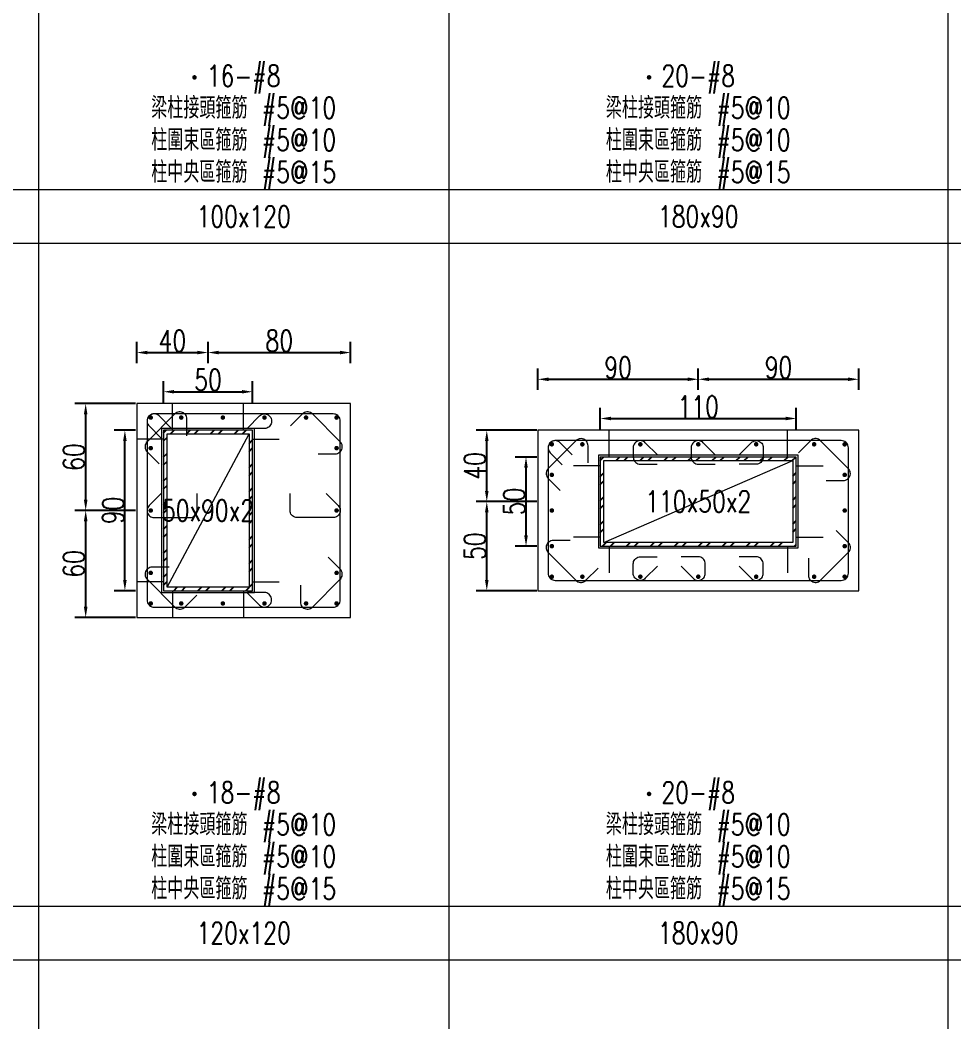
# Model space of a CAD drawing. Header units: millimetres. Extents: x 0 to 3905, y 0 to 8880.
# Drawn here: x 1440 to 1963, y 2779 to 3341 of the extents above; entities that cross this region are included whole.
import ezdxf
from ezdxf.enums import TextEntityAlignment as Align

# ---------------------------------------------------------------- set-up
doc = ezdxf.new("R2010")
doc.units = ezdxf.units.MM
doc.layers.get('DEFPOINTS').update_dxf_attribs({"color": 3})
for name, color, linetype in [('Hatch線', 6, 'Continuous'), ('主筋斷面', 2, 'Continuous'), ('文字-主筋根數', 7, 'Continuous'), ('文字-剪力筋 中央區', 7, 'Continuous'), ('文字-剪力筋-BC', 7, 'Continuous'), ('文字-剪力筋-圍束區', 7, 'Continuous'), ('文字-斷面尺寸', 7, 'Continuous'), ('文字-輔助字', 7, 'Continuous'), ('柱斷面線', 4, 'Continuous'), ('標註字', 4, 'Continuous'), ('箍筋線', 1, 'Continuous'), ('網格線', 7, 'Continuous'), ('鋼柱', 11, 'Continuous')]:
    doc.layers.add(name, color=color, linetype=linetype)
doc.styles.add('note', font='txt.shx', dxfattribs={"width": 0.75, "height": 12})
doc.styles.add('txt', font='txt.shx', dxfattribs={"height": 0.2, "bigfont": 'chineset.shx'})
doc.dimstyles.new('RCAD_DIM', dxfattribs={"dimtxt": 12, "dimasz": 6, "dimexe": 6, "dimexo": 0.625, "dimtad": 1, "dimdec": 0, "dimdsep": 46, "dimtxsty": 'note', "dimcen": 2.5, "dimclrd": 256, "dimclre": 256, "dimclrt": 256, "dimadec": 0, "dimazin": 0, "dimtfac": 1, "dimtmove": 0, "dimatfit": 3, "dimfxl": 0, "dimtolj": 1, "dimarcsym": 0})

# ---------------------------------------------------------------- blocks, each defined once
blk = doc.blocks.new('*D852')
at = {"layer": 'DEFPOINTS', "color": 0}
for p in [(1570, 3132.62), (1520, 3126), (1570, 3126)]:
    blk.add_point(p, dxfattribs=at)
at = {"layer": '標註字', "lineweight": -2}
for p, q in [((1520, 3126.62), (1520, 3138.62)), ((1570, 3126.62), (1570, 3138.62)), ((1526, 3132.62), (1564, 3132.62))]:
    blk.add_line(p, q, dxfattribs=at)
at = {"layer": '標註字'}
for points in [[(1526, 3133.62), (1526, 3131.62), (1520, 3132.62)], [(1564, 3131.62), (1564, 3133.62), (1570, 3132.62)]]:
    blk.add_solid(points, dxfattribs=at)
at = {"layer": '標註字', "insert": (1545, 3139.25), "char_height": 12, "attachment_point": 5, "style": 'note'}
blk.add_mtext('\\A1;50', dxfattribs=at)
blk = doc.blocks.new('*D853')
at = {"layer": 'DEFPOINTS', "color": 0}
for p in [(1498.38, 3111), (1505, 3111), (1505, 3021)]:
    blk.add_point(p, dxfattribs=at)
at = {"layer": '標註字', "lineweight": -2}
for p, q in [((1504.38, 3111), (1492.38, 3111)), ((1498.38, 3027), (1498.38, 3105)), ((1504.38, 3021), (1492.38, 3021))]:
    blk.add_line(p, q, dxfattribs=at)
at = {"layer": '標註字'}
for points in [[(1499.38, 3105), (1497.38, 3105), (1498.38, 3111)], [(1497.38, 3027), (1499.38, 3027), (1498.38, 3021)]]:
    blk.add_solid(points, dxfattribs=at)
at = {"layer": '標註字', "insert": (1491.75, 3066), "char_height": 12, "attachment_point": 5, "rotation": 90, "style": 'note'}
blk.add_mtext('\\A1;90', dxfattribs=at)
blk = doc.blocks.new('*D854')
at = {"layer": 'DEFPOINTS', "color": 0}
for p in [(1545, 3154.62), (1505, 3148), (1545, 3148)]:
    blk.add_point(p, dxfattribs=at)
at = {"layer": '標註字', "lineweight": -2}
for p, q in [((1505, 3148.62), (1505, 3160.62)), ((1545, 3148.62), (1545, 3160.62)), ((1511, 3154.62), (1539, 3154.62))]:
    blk.add_line(p, q, dxfattribs=at)
at = {"layer": '標註字'}
for points in [[(1511, 3155.62), (1511, 3153.62), (1505, 3154.62)], [(1539, 3153.62), (1539, 3155.62), (1545, 3154.62)]]:
    blk.add_solid(points, dxfattribs=at)
at = {"layer": '標註字', "insert": (1525, 3161.25), "char_height": 12, "attachment_point": 5, "style": 'note'}
blk.add_mtext('\\A1;40', dxfattribs=at)
blk = doc.blocks.new('*D855')
at = {"layer": 'DEFPOINTS', "color": 0}
for p in [(1625, 3154.62), (1545, 3148), (1625, 3148)]:
    blk.add_point(p, dxfattribs=at)
at = {"layer": '標註字', "lineweight": -2}
for p, q in [((1545, 3148.62), (1545, 3160.62)), ((1625, 3148.62), (1625, 3160.62)), ((1551, 3154.62), (1619, 3154.62))]:
    blk.add_line(p, q, dxfattribs=at)
at = {"layer": '標註字'}
for points in [[(1551, 3155.62), (1551, 3153.62), (1545, 3154.62)], [(1619, 3153.62), (1619, 3155.62), (1625, 3154.62)]]:
    blk.add_solid(points, dxfattribs=at)
at = {"layer": '標註字', "insert": (1585, 3161.25), "char_height": 12, "attachment_point": 5, "style": 'note'}
blk.add_mtext('\\A1;80', dxfattribs=at)
blk = doc.blocks.new('*D856')
at = {"layer": 'DEFPOINTS', "color": 0}
for p in [(1476.38, 3066), (1505, 3066), (1505, 3006)]:
    blk.add_point(p, dxfattribs=at)
at = {"layer": '標註字', "lineweight": -2}
for p, q in [((1504.38, 3066), (1470.38, 3066)), ((1476.38, 3012), (1476.38, 3060)), ((1504.38, 3006), (1470.38, 3006))]:
    blk.add_line(p, q, dxfattribs=at)
at = {"layer": '標註字'}
for points in [[(1477.38, 3060), (1475.38, 3060), (1476.38, 3066)], [(1475.38, 3012), (1477.38, 3012), (1476.38, 3006)]]:
    blk.add_solid(points, dxfattribs=at)
at = {"layer": '標註字', "insert": (1469.75, 3036), "char_height": 12, "attachment_point": 5, "rotation": 90, "style": 'note'}
blk.add_mtext('\\A1;60', dxfattribs=at)
blk = doc.blocks.new('*D857')
at = {"layer": 'DEFPOINTS', "color": 0}
for p in [(1476.38, 3126), (1505, 3126), (1505, 3066)]:
    blk.add_point(p, dxfattribs=at)
at = {"layer": '標註字', "lineweight": -2}
for p, q in [((1504.38, 3126), (1470.38, 3126)), ((1476.38, 3072), (1476.38, 3120)), ((1504.38, 3066), (1470.38, 3066))]:
    blk.add_line(p, q, dxfattribs=at)
at = {"layer": '標註字'}
for points in [[(1477.38, 3120), (1475.38, 3120), (1476.38, 3126)], [(1475.38, 3072), (1477.38, 3072), (1476.38, 3066)]]:
    blk.add_solid(points, dxfattribs=at)
at = {"layer": '標註字', "insert": (1469.75, 3096), "char_height": 12, "attachment_point": 5, "rotation": 90, "style": 'note'}
blk.add_mtext('\\A1;60', dxfattribs=at)
blk = doc.blocks.new('Circle_Filled')
at = {"const_width": 0.5}
blk.add_lwpolyline([(-0.25, 0, 1), (0.25, 0, 1)], format="xyb", close=True, dxfattribs=at)
blk = doc.blocks.new('*D984')
at = {"layer": 'DEFPOINTS', "color": 0}
for p in [(1875, 3117.62), (1765, 3111), (1875, 3111)]:
    blk.add_point(p, dxfattribs=at)
at = {"layer": '標註字', "lineweight": -2}
for p, q in [((1765, 3111.62), (1765, 3123.62)), ((1875, 3111.62), (1875, 3123.62)), ((1771, 3117.62), (1869, 3117.62))]:
    blk.add_line(p, q, dxfattribs=at)
at = {"layer": '標註字'}
for points in [[(1771, 3118.62), (1771, 3116.62), (1765, 3117.62)], [(1869, 3116.62), (1869, 3118.62), (1875, 3117.62)]]:
    blk.add_solid(points, dxfattribs=at)
at = {"layer": '標註字', "insert": (1820, 3124.25), "char_height": 12, "attachment_point": 5, "style": 'note'}
blk.add_mtext('\\A1;110', dxfattribs=at)
blk = doc.blocks.new('*D985')
at = {"layer": 'DEFPOINTS', "color": 0}
for p in [(1723.38, 3096), (1730, 3096), (1730, 3046)]:
    blk.add_point(p, dxfattribs=at)
at = {"layer": '標註字', "lineweight": -2}
for p, q in [((1729.38, 3096), (1717.38, 3096)), ((1723.38, 3052), (1723.38, 3090)), ((1729.38, 3046), (1717.38, 3046))]:
    blk.add_line(p, q, dxfattribs=at)
at = {"layer": '標註字'}
for points in [[(1724.38, 3090), (1722.38, 3090), (1723.38, 3096)], [(1722.38, 3052), (1724.38, 3052), (1723.38, 3046)]]:
    blk.add_solid(points, dxfattribs=at)
at = {"layer": '標註字', "insert": (1716.75, 3071), "char_height": 12, "attachment_point": 5, "rotation": 90, "style": 'note'}
blk.add_mtext('\\A1;50', dxfattribs=at)
blk = doc.blocks.new('*D986')
at = {"layer": 'DEFPOINTS', "color": 0}
for p in [(1820, 3139.62), (1730, 3133), (1820, 3133)]:
    blk.add_point(p, dxfattribs=at)
at = {"layer": '標註字', "lineweight": -2}
for p, q in [((1730, 3133.62), (1730, 3145.62)), ((1820, 3133.62), (1820, 3145.62)), ((1736, 3139.62), (1814, 3139.62))]:
    blk.add_line(p, q, dxfattribs=at)
at = {"layer": '標註字'}
for points in [[(1736, 3140.62), (1736, 3138.62), (1730, 3139.62)], [(1814, 3138.62), (1814, 3140.62), (1820, 3139.62)]]:
    blk.add_solid(points, dxfattribs=at)
at = {"layer": '標註字', "insert": (1775, 3146.25), "char_height": 12, "attachment_point": 5, "style": 'note'}
blk.add_mtext('\\A1;90', dxfattribs=at)
blk = doc.blocks.new('*D987')
at = {"layer": 'DEFPOINTS', "color": 0}
for p in [(1910, 3139.62), (1820, 3133), (1910, 3133)]:
    blk.add_point(p, dxfattribs=at)
at = {"layer": '標註字', "lineweight": -2}
for p, q in [((1820, 3133.62), (1820, 3145.62)), ((1910, 3133.62), (1910, 3145.62)), ((1826, 3139.62), (1904, 3139.62))]:
    blk.add_line(p, q, dxfattribs=at)
at = {"layer": '標註字'}
for points in [[(1826, 3140.62), (1826, 3138.62), (1820, 3139.62)], [(1904, 3138.62), (1904, 3140.62), (1910, 3139.62)]]:
    blk.add_solid(points, dxfattribs=at)
at = {"layer": '標註字', "insert": (1865, 3146.25), "char_height": 12, "attachment_point": 5, "style": 'note'}
blk.add_mtext('\\A1;90', dxfattribs=at)
blk = doc.blocks.new('*D988')
at = {"layer": 'DEFPOINTS', "color": 0}
for p in [(1701.38, 3071), (1730, 3071), (1730, 3021)]:
    blk.add_point(p, dxfattribs=at)
at = {"layer": '標註字', "lineweight": -2}
for p, q in [((1729.38, 3071), (1695.38, 3071)), ((1701.38, 3027), (1701.38, 3065)), ((1729.38, 3021), (1695.38, 3021))]:
    blk.add_line(p, q, dxfattribs=at)
at = {"layer": '標註字'}
for points in [[(1702.38, 3065), (1700.38, 3065), (1701.38, 3071)], [(1700.38, 3027), (1702.38, 3027), (1701.38, 3021)]]:
    blk.add_solid(points, dxfattribs=at)
at = {"layer": '標註字', "insert": (1694.75, 3046), "char_height": 12, "attachment_point": 5, "rotation": 90, "style": 'note'}
blk.add_mtext('\\A1;50', dxfattribs=at)
blk = doc.blocks.new('*D989')
at = {"layer": 'DEFPOINTS', "color": 0}
for p in [(1701.38, 3111), (1730, 3111), (1730, 3071)]:
    blk.add_point(p, dxfattribs=at)
at = {"layer": '標註字', "lineweight": -2}
for p, q in [((1729.38, 3111), (1695.38, 3111)), ((1701.38, 3077), (1701.38, 3105)), ((1729.38, 3071), (1695.38, 3071))]:
    blk.add_line(p, q, dxfattribs=at)
at = {"layer": '標註字'}
for points in [[(1702.38, 3105), (1700.38, 3105), (1701.38, 3111)], [(1700.38, 3077), (1702.38, 3077), (1701.38, 3071)]]:
    blk.add_solid(points, dxfattribs=at)
at = {"layer": '標註字', "insert": (1694.75, 3091), "char_height": 12, "attachment_point": 5, "rotation": 90, "style": 'note'}
blk.add_mtext('\\A1;40', dxfattribs=at)

msp = doc.modelspace()

# ---------------------------------------------------------------- hatches: boundary and pattern name
at = {"layer": 'Hatch線'}
h = msp.add_hatch(dxfattribs=at)
h.set_pattern_fill('ANSI32', color=256, style=0)
h.paths.add_polyline_path([(1520, 3021), (1570, 3021), (1570, 3111), (1520, 3111)], flags=17)
h.paths.add_polyline_path([(1522, 3023), (1522, 3109), (1568, 3109), (1568, 3023)])
h = msp.add_hatch(dxfattribs=at)
h.set_pattern_fill('ANSI32', color=256, style=0)
h.paths.add_polyline_path([(1765, 3046), (1875, 3046), (1875, 3096), (1765, 3096)], flags=17)
h.paths.add_polyline_path([(1767, 3048), (1767, 3094), (1873, 3094), (1873, 3048)])

# ---------------------------------------------------------------- linework, layer by layer
at = {"layer": 'DEFPOINTS', "lineweight": 5}
for points in [[(1525, 3111), (1525, 3126)], [(1565, 3111), (1565, 3126)], [(1520, 3020), (1571, 3020), (1571, 3112), (1519, 3112), (1519, 3020), (1520, 3020)], [(1522, 3023), (1568, 3109)], [(1770, 3096), (1770, 3111)], [(1870, 3096), (1870, 3111)], [(1520, 3106), (1505, 3106)], [(1570, 3106), (1585, 3106)], [(1765, 3045), (1876, 3045), (1876, 3097), (1764, 3097), (1764, 3045), (1765, 3045)], [(1767, 3048), (1873, 3094)], [(1765, 3091), (1750, 3091)], [(1875, 3091), (1890, 3091)], [(1765, 3051), (1750, 3051)], [(1875, 3051), (1890, 3051)], [(1770, 3046), (1770, 3031)], [(1870, 3046), (1870, 3031)], [(1520, 3026), (1505, 3026)], [(1570, 3026), (1585, 3026)], [(1525, 3021), (1525, 3006)], [(1565, 3021), (1565, 3006)]]:
    msp.add_lwpolyline(points, dxfattribs=at)
at = {"layer": '柱斷面線', "lineweight": 5}
for points in [[(1505, 3006), (1625, 3006), (1625, 3126), (1505, 3126), (1505, 3006)], [(1730, 3021), (1910, 3021), (1910, 3111), (1730, 3111), (1730, 3021)]]:
    msp.add_lwpolyline(points, dxfattribs=at)
at = {"layer": '箍筋線', "lineweight": 5}
for points in [[(1533.19, 3107.81), (1533.19, 3117.35), (1533.13, 3118.02), (1532.96, 3118.66), (1532.69, 3119.27), (1532.32, 3119.83), (1531.86, 3120.32), (1531.33, 3120.72), (1530.73, 3121.02), (1530.1, 3121.23), (1529.43, 3121.32), (1528.77, 3121.3), (1528.11, 3121.17), (1527.49, 3120.93), (1526.91, 3120.59), (1526.4, 3120.16), (1510.84, 3104.6), (1510.39, 3104.07), (1510.05, 3103.47), (1509.81, 3102.82), (1509.69, 3102.13), (1509.69, 3101.44), (1509.81, 3100.76), (1510.05, 3100.11), (1510.39, 3099.51), (1510.84, 3098.98), (1517.58, 3092.23)], [(1524.33, 3112.29), (1517.58, 3119.04), (1517.07, 3119.47), (1516.49, 3119.81), (1515.87, 3120.05), (1515.22, 3120.18), (1514.55, 3120.2), (1513.89, 3120.11), (1513.25, 3119.9), (1512.66, 3119.6), (1512.12, 3119.19), (1511.66, 3118.71), (1511.29, 3118.15), (1511.02, 3117.54), (1510.85, 3116.9), (1510.79, 3116.23), (1510.79, 3015.77), (1510.86, 3015.08), (1511.03, 3014.41), (1511.33, 3013.78), (1511.72, 3013.21), (1512.21, 3012.72), (1512.78, 3012.33), (1513.41, 3012.03), (1514.08, 3011.86), (1514.77, 3011.79), (1615.23, 3011.79), (1615.92, 3011.86), (1616.59, 3012.03), (1617.22, 3012.33), (1617.79, 3012.72), (1618.28, 3013.21), (1618.67, 3013.78), (1618.97, 3014.41), (1619.14, 3015.08), (1619.21, 3015.77), (1619.21, 3116.23), (1619.14, 3116.92), (1618.97, 3117.59), (1618.67, 3118.22), (1618.28, 3118.79), (1617.79, 3119.28), (1617.22, 3119.67), (1616.59, 3119.97), (1615.92, 3120.14), (1615.23, 3120.21), (1514.77, 3120.21), (1514.1, 3120.15), (1513.46, 3119.98), (1512.85, 3119.71), (1512.29, 3119.34), (1511.81, 3118.88), (1511.4, 3118.34), (1511.1, 3117.75), (1510.89, 3117.11), (1510.8, 3116.45), (1510.82, 3115.78), (1510.95, 3115.13), (1511.19, 3114.51), (1511.53, 3113.93), (1511.96, 3113.42), (1518.71, 3106.67)], [(1567.11, 3112.29), (1573.86, 3119.04), (1574.37, 3119.47), (1574.94, 3119.81), (1575.57, 3120.05), (1576.22, 3120.18), (1576.89, 3120.2), (1577.55, 3120.11), (1578.19, 3119.9), (1578.78, 3119.6), (1579.32, 3119.19), (1579.77, 3118.71), (1580.15, 3118.15), (1580.42, 3117.54), (1580.59, 3116.9), (1580.64, 3116.23), (1580.64, 3115.97), (1580.58, 3115.28), (1580.4, 3114.62), (1580.11, 3113.99), (1579.71, 3113.42), (1579.22, 3112.93), (1578.65, 3112.53), (1578.03, 3112.24), (1577.36, 3112.06), (1576.67, 3112), (1567.13, 3112)], [(1606.81, 3097.81), (1616.35, 3097.81), (1617.02, 3097.87), (1617.66, 3098.04), (1618.27, 3098.31), (1618.83, 3098.68), (1619.32, 3099.14), (1619.72, 3099.67), (1620.02, 3100.27), (1620.23, 3100.9), (1620.32, 3101.57), (1620.3, 3102.23), (1620.17, 3102.89), (1619.93, 3103.51), (1619.59, 3104.09), (1619.16, 3104.6), (1603.6, 3120.16), (1603.07, 3120.61), (1602.47, 3120.95), (1601.82, 3121.19), (1601.13, 3121.31), (1600.44, 3121.31), (1599.76, 3121.19), (1599.11, 3120.95), (1598.51, 3120.61), (1597.98, 3120.16), (1591.23, 3113.42)], [(1758.19, 3092.81), (1758.19, 3102.35), (1758.13, 3103.02), (1757.96, 3103.66), (1757.69, 3104.27), (1757.32, 3104.83), (1756.86, 3105.32), (1756.33, 3105.72), (1755.73, 3106.02), (1755.1, 3106.23), (1754.43, 3106.32), (1753.77, 3106.3), (1753.11, 3106.17), (1752.49, 3105.93), (1751.91, 3105.59), (1751.4, 3105.16), (1735.84, 3089.6), (1735.39, 3089.07), (1735.05, 3088.47), (1734.81, 3087.82), (1734.69, 3087.13), (1734.69, 3086.44), (1734.81, 3085.76), (1735.05, 3085.11), (1735.39, 3084.51), (1735.84, 3083.98), (1742.58, 3077.23)], [(1749.33, 3097.29), (1742.58, 3104.04), (1742.07, 3104.47), (1741.49, 3104.81), (1740.87, 3105.05), (1740.22, 3105.18), (1739.55, 3105.2), (1738.89, 3105.11), (1738.25, 3104.9), (1737.66, 3104.6), (1737.12, 3104.19), (1736.66, 3103.71), (1736.29, 3103.15), (1736.02, 3102.54), (1735.85, 3101.9), (1735.79, 3101.23), (1735.79, 3030.77), (1735.86, 3030.08), (1736.03, 3029.41), (1736.33, 3028.78), (1736.72, 3028.21), (1737.21, 3027.72), (1737.78, 3027.33), (1738.41, 3027.03), (1739.08, 3026.86), (1739.77, 3026.79), (1900.23, 3026.79), (1900.92, 3026.86), (1901.59, 3027.03), (1902.22, 3027.33), (1902.79, 3027.72), (1903.28, 3028.21), (1903.67, 3028.78), (1903.97, 3029.41), (1904.14, 3030.08), (1904.21, 3030.77), (1904.21, 3101.23), (1904.14, 3101.92), (1903.97, 3102.59), (1903.67, 3103.22), (1903.28, 3103.79), (1902.79, 3104.28), (1902.22, 3104.67), (1901.59, 3104.97), (1900.92, 3105.14), (1900.23, 3105.21), (1739.77, 3105.21), (1739.1, 3105.15), (1738.46, 3104.98), (1737.85, 3104.71), (1737.29, 3104.34), (1736.81, 3103.88), (1736.4, 3103.34), (1736.1, 3102.75), (1735.89, 3102.11), (1735.8, 3101.45), (1735.82, 3100.78), (1735.95, 3100.13), (1736.19, 3099.51), (1736.53, 3098.93), (1736.96, 3098.42), (1743.71, 3091.67)], [(1797.06, 3097.29), (1790.31, 3104.04), (1789.8, 3104.47), (1789.22, 3104.81), (1788.6, 3105.05), (1787.95, 3105.18), (1787.28, 3105.2), (1786.62, 3105.11), (1785.98, 3104.9), (1785.39, 3104.6), (1784.85, 3104.19), (1784.39, 3103.71), (1784.02, 3103.15), (1783.75, 3102.54), (1783.58, 3101.9), (1783.53, 3101.23), (1783.53, 3095.98), (1783.59, 3095.28), (1783.76, 3094.62), (1784.06, 3093.99), (1784.45, 3093.42), (1784.94, 3092.93), (1785.51, 3092.53), (1786.14, 3092.24), (1786.81, 3092.06), (1787.5, 3092), (1797.04, 3092)], [(1829.56, 3097.29), (1822.81, 3104.04), (1822.3, 3104.47), (1821.72, 3104.81), (1821.1, 3105.05), (1820.45, 3105.18), (1819.78, 3105.2), (1819.12, 3105.11), (1818.48, 3104.9), (1817.89, 3104.6), (1817.35, 3104.19), (1816.89, 3103.71), (1816.52, 3103.15), (1816.25, 3102.54), (1816.08, 3101.9), (1816.03, 3101.23), (1816.03, 3095.98), (1816.09, 3095.28), (1816.26, 3094.62), (1816.56, 3093.99), (1816.95, 3093.42), (1817.44, 3092.93), (1818.01, 3092.53), (1818.64, 3092.24), (1819.31, 3092.06), (1820, 3092), (1829.54, 3092)], [(1842.94, 3097.29), (1849.69, 3104.04), (1850.2, 3104.47), (1850.78, 3104.81), (1851.4, 3105.05), (1852.05, 3105.18), (1852.72, 3105.2), (1853.38, 3105.11), (1854.02, 3104.9), (1854.61, 3104.6), (1855.15, 3104.19), (1855.61, 3103.71), (1855.98, 3103.15), (1856.25, 3102.54), (1856.42, 3101.9), (1856.47, 3101.23), (1856.47, 3095.98), (1856.41, 3095.28), (1856.24, 3094.62), (1855.94, 3093.99), (1855.55, 3093.42), (1855.06, 3092.93), (1854.49, 3092.53), (1853.86, 3092.24), (1853.19, 3092.06), (1852.5, 3092), (1842.96, 3092)], [(1891.81, 3082.81), (1901.35, 3082.81), (1902.02, 3082.87), (1902.66, 3083.04), (1903.27, 3083.31), (1903.83, 3083.68), (1904.32, 3084.14), (1904.72, 3084.67), (1905.02, 3085.27), (1905.23, 3085.9), (1905.32, 3086.57), (1905.3, 3087.23), (1905.17, 3087.89), (1904.93, 3088.51), (1904.59, 3089.09), (1904.16, 3089.6), (1888.6, 3105.16), (1888.07, 3105.61), (1887.47, 3105.95), (1886.82, 3106.19), (1886.13, 3106.31), (1885.44, 3106.31), (1884.76, 3106.19), (1884.11, 3105.95), (1883.51, 3105.61), (1882.98, 3105.16), (1876.23, 3098.42)], [(1518.71, 3075.56), (1511.96, 3068.81), (1511.53, 3068.3), (1511.19, 3067.72), (1510.95, 3067.1), (1510.82, 3066.45), (1510.8, 3065.78), (1510.89, 3065.12), (1511.1, 3064.48), (1511.4, 3063.89), (1511.81, 3063.35), (1512.29, 3062.89), (1512.85, 3062.52), (1513.46, 3062.25), (1514.1, 3062.08), (1514.77, 3062.03), (1535.02, 3062.03), (1535.72, 3062.09), (1536.38, 3062.26), (1537.01, 3062.56), (1537.58, 3062.95), (1538.07, 3063.44), (1538.47, 3064.01), (1538.76, 3064.64), (1538.94, 3065.31), (1539, 3066), (1539, 3075.54)], [(1611.29, 3075.56), (1618.04, 3068.81), (1618.47, 3068.3), (1618.81, 3067.72), (1619.05, 3067.1), (1619.18, 3066.45), (1619.2, 3065.78), (1619.11, 3065.12), (1618.9, 3064.48), (1618.6, 3063.89), (1618.19, 3063.35), (1617.71, 3062.89), (1617.15, 3062.52), (1616.54, 3062.25), (1615.9, 3062.08), (1615.23, 3062.03), (1594.98, 3062.03), (1594.28, 3062.09), (1593.62, 3062.26), (1592.99, 3062.56), (1592.42, 3062.95), (1591.93, 3063.44), (1591.53, 3064.01), (1591.24, 3064.64), (1591.06, 3065.31), (1591, 3066), (1591, 3075.54)], [(1881.81, 3039.19), (1881.81, 3029.65), (1881.87, 3028.98), (1882.04, 3028.34), (1882.31, 3027.73), (1882.68, 3027.17), (1883.14, 3026.68), (1883.67, 3026.28), (1884.27, 3025.98), (1884.9, 3025.77), (1885.57, 3025.68), (1886.23, 3025.7), (1886.89, 3025.83), (1887.51, 3026.07), (1888.09, 3026.41), (1888.6, 3026.84), (1904.16, 3042.4), (1904.61, 3042.93), (1904.95, 3043.53), (1905.19, 3044.18), (1905.31, 3044.87), (1905.31, 3045.56), (1905.19, 3046.24), (1904.95, 3046.89), (1904.61, 3047.49), (1904.16, 3048.02), (1897.42, 3054.77)], [(1748.19, 3049.19), (1738.65, 3049.19), (1737.98, 3049.13), (1737.34, 3048.96), (1736.73, 3048.69), (1736.17, 3048.32), (1735.68, 3047.86), (1735.28, 3047.33), (1734.98, 3046.73), (1734.77, 3046.1), (1734.68, 3045.43), (1734.7, 3044.77), (1734.83, 3044.11), (1735.07, 3043.49), (1735.41, 3042.91), (1735.84, 3042.4), (1751.4, 3026.84), (1751.93, 3026.39), (1752.53, 3026.05), (1753.18, 3025.81), (1753.87, 3025.69), (1754.56, 3025.69), (1755.24, 3025.81), (1755.89, 3026.05), (1756.49, 3026.39), (1757.02, 3026.84), (1763.77, 3033.58)], [(1596.81, 3024.19), (1596.81, 3014.65), (1596.87, 3013.98), (1597.04, 3013.34), (1597.31, 3012.73), (1597.68, 3012.17), (1598.14, 3011.68), (1598.67, 3011.28), (1599.27, 3010.98), (1599.9, 3010.77), (1600.57, 3010.68), (1601.23, 3010.7), (1601.89, 3010.83), (1602.51, 3011.07), (1603.09, 3011.41), (1603.6, 3011.84), (1619.16, 3027.4), (1619.61, 3027.93), (1619.95, 3028.53), (1620.19, 3029.18), (1620.31, 3029.87), (1620.31, 3030.56), (1620.19, 3031.24), (1619.95, 3031.89), (1619.61, 3032.49), (1619.16, 3033.02), (1612.42, 3039.77)], [(1797.06, 3034.71), (1790.31, 3027.96), (1789.8, 3027.53), (1789.22, 3027.19), (1788.6, 3026.95), (1787.95, 3026.82), (1787.28, 3026.8), (1786.62, 3026.89), (1785.98, 3027.1), (1785.39, 3027.4), (1784.85, 3027.81), (1784.39, 3028.29), (1784.02, 3028.85), (1783.75, 3029.46), (1783.58, 3030.1), (1783.53, 3030.77), (1783.53, 3036.02), (1783.59, 3036.72), (1783.76, 3037.38), (1784.06, 3038.01), (1784.45, 3038.58), (1784.94, 3039.07), (1785.51, 3039.47), (1786.14, 3039.76), (1786.81, 3039.94), (1787.5, 3040), (1797.04, 3040)], [(1810.44, 3034.71), (1817.19, 3027.96), (1817.7, 3027.53), (1818.28, 3027.19), (1818.9, 3026.95), (1819.55, 3026.82), (1820.22, 3026.8), (1820.88, 3026.89), (1821.52, 3027.1), (1822.11, 3027.4), (1822.65, 3027.81), (1823.11, 3028.29), (1823.48, 3028.85), (1823.75, 3029.46), (1823.92, 3030.1), (1823.97, 3030.77), (1823.97, 3036.02), (1823.91, 3036.72), (1823.74, 3037.38), (1823.44, 3038.01), (1823.05, 3038.58), (1822.56, 3039.07), (1821.99, 3039.47), (1821.36, 3039.76), (1820.69, 3039.94), (1820, 3040), (1810.46, 3040)], [(1842.94, 3034.71), (1849.69, 3027.96), (1850.2, 3027.53), (1850.78, 3027.19), (1851.4, 3026.95), (1852.05, 3026.82), (1852.72, 3026.8), (1853.38, 3026.89), (1854.02, 3027.1), (1854.61, 3027.4), (1855.15, 3027.81), (1855.61, 3028.29), (1855.98, 3028.85), (1856.25, 3029.46), (1856.42, 3030.1), (1856.47, 3030.77), (1856.47, 3036.02), (1856.41, 3036.72), (1856.24, 3037.38), (1855.94, 3038.01), (1855.55, 3038.58), (1855.06, 3039.07), (1854.49, 3039.47), (1853.86, 3039.76), (1853.19, 3039.94), (1852.5, 3040), (1842.96, 3040)], [(1523.19, 3034.19), (1513.65, 3034.19), (1512.98, 3034.13), (1512.34, 3033.96), (1511.73, 3033.69), (1511.17, 3033.32), (1510.68, 3032.86), (1510.28, 3032.33), (1509.98, 3031.73), (1509.77, 3031.1), (1509.68, 3030.43), (1509.7, 3029.77), (1509.83, 3029.11), (1510.07, 3028.49), (1510.41, 3027.91), (1510.84, 3027.4), (1526.4, 3011.84), (1526.93, 3011.39), (1527.53, 3011.05), (1528.18, 3010.81), (1528.87, 3010.69), (1529.56, 3010.69), (1530.24, 3010.81), (1530.89, 3011.05), (1531.49, 3011.39), (1532.02, 3011.84), (1538.77, 3018.58)], [(1567.11, 3019.71), (1573.86, 3012.96), (1574.37, 3012.53), (1574.94, 3012.19), (1575.57, 3011.95), (1576.22, 3011.82), (1576.89, 3011.8), (1577.55, 3011.89), (1578.19, 3012.1), (1578.78, 3012.4), (1579.32, 3012.81), (1579.77, 3013.29), (1580.15, 3013.85), (1580.42, 3014.46), (1580.59, 3015.1), (1580.64, 3015.77), (1580.64, 3016.03), (1580.58, 3016.72), (1580.4, 3017.38), (1580.11, 3018.01), (1579.71, 3018.58), (1579.22, 3019.07), (1578.65, 3019.47), (1578.03, 3019.76), (1577.36, 3019.94), (1576.67, 3020), (1567.13, 3020)]]:
    msp.add_lwpolyline(points, dxfattribs=at)
at = {"layer": '網格線', "lineweight": 5}
for points in [[(1450, 3618), (1450, 3246)], [(1680, 3618), (1680, 3246)], [(1960, 3618), (1960, 3246)], [(1180, 3246), (1450, 3246)], [(1450, 3246), (1680, 3246)], [(1450, 3246), (1450, 3216)], [(1680, 3246), (1960, 3246)], [(1680, 3246), (1680, 3216)], [(1960, 3246), (2220, 3246)], [(1960, 3246), (1960, 3216)], [(1180, 3216), (1450, 3216)], [(1450, 3216), (1680, 3216)], [(1450, 3216), (1450, 2844)], [(1680, 3216), (1960, 3216)], [(1680, 3216), (1680, 2844)], [(1960, 3216), (2220, 3216)], [(1960, 3216), (1960, 2844)], [(1180, 2844), (1450, 2844)], [(1450, 2844), (1680, 2844)], [(1450, 2844), (1450, 2814)], [(1680, 2844), (1960, 2844)], [(1680, 2844), (1680, 2814)], [(1960, 2844), (2220, 2844)], [(1960, 2844), (1960, 2814)], [(1180, 2814), (1450, 2814)], [(1450, 2814), (1680, 2814)], [(1450, 2814), (1450, 2442)], [(1680, 2814), (1960, 2814)], [(1680, 2814), (1680, 2442)], [(1960, 2814), (2220, 2814)], [(1960, 2814), (1960, 2442)]]:
    msp.add_lwpolyline(points, dxfattribs=at)
at = {"layer": '鋼柱', "lineweight": 5}
for points in [[(1520, 3021), (1570, 3021), (1570, 3111), (1520, 3111), (1520, 3021)], [(1522, 3023), (1522, 3109), (1568, 3109), (1568, 3023), (1522, 3023)], [(1765, 3046), (1875, 3046), (1875, 3096), (1765, 3096), (1765, 3046)], [(1767, 3048), (1767, 3094), (1873, 3094), (1873, 3048), (1767, 3048)]]:
    msp.add_lwpolyline(points, dxfattribs=at)

# ---------------------------------------------------------------- block references
at = {"layer": '主筋斷面', "lineweight": 5, "xscale": 2.539999961853027, "yscale": 2.539999961853027}
for p in [(1537.42, 3309), (1792.42, 3309), (1512.86, 3118.14), (1530, 3118.14), (1553.33, 3118.14), (1576.67, 3118.14), (1600, 3118.14), (1617.14, 3118.14), (1737.86, 3103.14), (1755, 3103.14), (1787.5, 3103.14), (1820, 3103.14), (1852.5, 3103.14), (1885, 3103.14), (1902.14, 3103.14), (1512.86, 3101), (1617.14, 3101), (1737.86, 3086), (1902.14, 3086), (1512.86, 3066), (1617.14, 3066), (1737.86, 3066), (1902.14, 3066), (1737.86, 3046), (1902.14, 3046), (1512.86, 3031), (1617.14, 3031), (1737.86, 3028.86), (1755, 3028.86), (1787.5, 3028.86), (1820, 3028.86), (1852.5, 3028.86), (1885, 3028.86), (1902.14, 3028.86), (1512.86, 3013.86), (1530, 3013.86), (1553.33, 3013.86), (1576.67, 3013.86), (1600, 3013.86), (1617.14, 3013.86), (1537.42, 2907), (1792.42, 2907)]:
    msp.add_blockref('Circle_Filled', p, dxfattribs=at)

# ---------------------------------------------------------------- texts
at = {"layer": '文字-主筋根數', "style": 'txt', "width": 0.75}
for s, p in [('16-#8', (1565, 3309)), ('20-#8', (1820, 3309)), ('18-#8', (1565, 2907)), ('20-#8', (1820, 2907))]:
    msp.add_text(s, height=12, dxfattribs=at).set_placement(p, align=Align.MIDDLE)
at = {"layer": '文字-剪力筋 中央區', "style": 'txt', "width": 0.75}
for p in [(1565, 3255), (1820, 3255), (1565, 2853), (1820, 2853)]:
    msp.add_text('柱中央區箍筋 #5@15', height=12, dxfattribs=at).set_placement(p, align=Align.MIDDLE)
at = {"layer": '文字-剪力筋-BC', "style": 'txt', "width": 0.75}
for p in [(1565, 3291), (1820, 3291), (1565, 2889), (1820, 2889)]:
    msp.add_text('梁柱接頭箍筋 #5@10', height=12, dxfattribs=at).set_placement(p, align=Align.MIDDLE)
at = {"layer": '文字-剪力筋-圍束區', "style": 'txt', "width": 0.75}
for p in [(1565, 3273), (1820, 3273), (1565, 2871), (1820, 2871)]:
    msp.add_text('柱圍束區箍筋 #5@10', height=12, dxfattribs=at).set_placement(p, align=Align.MIDDLE)
at = {"layer": '文字-斷面尺寸', "style": 'txt', "width": 0.75}
for s, p in [('100x120', (1565, 3231)), ('180x90', (1820, 3231)), ('120x120', (1565, 2829)), ('180x90', (1820, 2829))]:
    msp.add_text(s, height=12, dxfattribs=at).set_placement(p, align=Align.MIDDLE)
at = {"layer": '文字-輔助字', "style": 'txt', "width": 0.75}
for s, p in [('110x50x2', (1820, 3071)), ('50x90x2', (1545, 3066))]:
    msp.add_text(s, height=12, dxfattribs=at).set_placement(p, align=Align.MIDDLE)

# ---------------------------------------------------------------- dimensions: what is measured, and where the dimension line sits
at = {"layer": '標註字'}
for base, p1, p2, picture, middle in [((1545, 3154.62), (1505, 3148), (1545, 3148), '*D854', (1525, 3161.25)), ((1625, 3154.62), (1545, 3148), (1625, 3148), '*D855', (1585, 3161.25)), ((1820, 3139.62), (1730, 3133), (1820, 3133), '*D986', (1775, 3146.25)), ((1910, 3139.62), (1820, 3133), (1910, 3133), '*D987', (1865, 3146.25)), ((1570, 3132.62), (1520, 3126), (1570, 3126), '*D852', (1545, 3139.25)), ((1875, 3117.62), (1765, 3111), (1875, 3111), '*D984', (1820, 3124.25))]:
    dim = msp.add_linear_dim(base=base, p1=p1, p2=p2, dimstyle='RCAD_DIM', dxfattribs=at)
    dim.commit()
    dim.dimension.update_dxf_attribs({"geometry": picture, "text_midpoint": middle})
for base, p1, p2, picture, middle in [((1476.38, 3126), (1505, 3066), (1505, 3126), '*D857', (1469.75, 3096)), ((1498.38, 3111), (1505, 3021), (1505, 3111), '*D853', (1491.75, 3066)), ((1701.38, 3111), (1730, 3071), (1730, 3111), '*D989', (1694.75, 3091)), ((1723.38, 3096), (1730, 3046), (1730, 3096), '*D985', (1716.75, 3071)), ((1701.38, 3071), (1730, 3021), (1730, 3071), '*D988', (1694.75, 3046)), ((1476.38, 3066), (1505, 3006), (1505, 3066), '*D856', (1469.75, 3036))]:
    dim = msp.add_linear_dim(base=base, p1=p1, p2=p2, angle=90, dimstyle='RCAD_DIM', dxfattribs=at)
    dim.commit()
    dim.dimension.update_dxf_attribs({"geometry": picture, "text_midpoint": middle})

doc.saveas('drawing.dxf')
